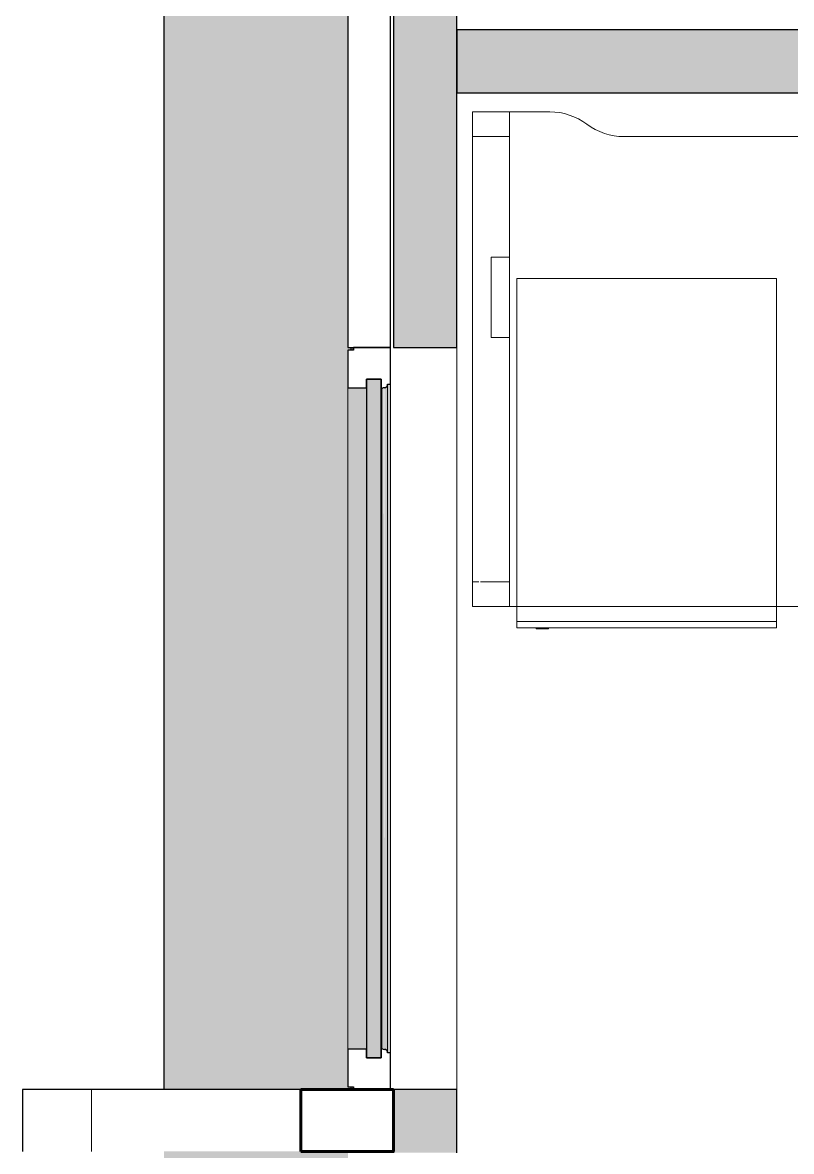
# Model space of a CAD drawing. Header units: millimetres. Extents: x 79795 to 317870, y -36033 to 97293.
# Drawn here: x 156161 to 157404, y 18843 to 20669 of the extents above; entities that cross this region are included whole.
import ezdxf

# ---------------------------------------------------------------- set-up
doc = ezdxf.new("R2010")
doc.units = ezdxf.units.MM
doc.header["$MEASUREMENT"] = 0
for name, color, linetype, lineweight in [('CSM-STL-XX-ZZ-M3-A-XXXX-00001_detached _19_04_21__rvt-1-Level 4$0$A-GLAZ', 7, 'CONTINUOUS', 9), ('CSM-STL-XX-ZZ-M3-A-XXXX-00001_detached _19_04_21__rvt-1-Level 4$0$A-WALL-PATT', 7, 'CONTINUOUS', 9), ('CSM-STL-XX-ZZ-M3-A-XXXX-00001_detached _19_04_21__rvt-1-Level 4$0$I-WALL', 7, 'CONTINUOUS', 9), ('CSM-STL-XX-ZZ-M3-A-XXXX-00001_detached _19_04_21__rvt-1-Level 4$0$S-COLS-SYMB', 171, 'CONTINUOUS', 70), ('I-FURN', 8, 'CONTINUOUS', 9)]:
    doc.layers.add(name, color=color, linetype=linetype, lineweight=lineweight)

msp = doc.modelspace()

# ---------------------------------------------------------------- hatches: boundary and pattern name
at = {"layer": 'CSM-STL-XX-ZZ-M3-A-XXXX-00001_detached _19_04_21__rvt-1-Level 4$0$A-GLAZ'}
h = msp.add_hatch(color=256, dxfattribs=at)
h.paths.add_polyline_path([(156389.5, 16190.3), (156404.8, 16190.3), (156404.8, 16290.3), (156691.5, 16290.3), (156691.5, 16294.6), (156686.8, 16294.6), (156686.8, 17486), (156691.5, 17486), (156691.5, 17490.3), (156686.8, 17490.3), (156686.8, 18843.3), (156389.5, 18843.3), (156389.5, 16290.3)], flags=0)
h.paths.add_polyline_path([(156389.5, 18943.3), (156691.5, 18943.3), (156691.5, 18947.6), (156686.8, 18947.6), (156686.8, 20139), (156691.5, 20139), (156691.5, 20143.3), (156686.8, 20143.3), (156686.8, 21496.3), (156389.5, 21496.3), (156389.5, 18947.6)], flags=0)
h.paths.add_polyline_path([(156684.1, 21596.3), (156691.5, 21596.3), (156691.5, 21600.6), (156686.8, 21600.6), (156686.8, 22792), (156691.5, 22792), (156691.5, 22796.3), (156686.8, 22796.3), (156686.8, 24149.3), (156389.5, 24149.3), (156389.5, 21596.3)], flags=0)
h.paths.add_polyline_path([(156389.5, 24249.3), (156691.5, 24249.3), (156691.5, 24253.6), (156686.8, 24253.6), (156686.8, 25445), (156691.5, 25445), (156691.5, 25449.3), (156404.8, 25449.3), (156404.8, 25549.3), (156389.5, 25549.3), (156389.5, 24253.6)], flags=0)
h = msp.add_hatch(color=256, dxfattribs=at)
h.paths.add_polyline_path([(156691.5, 16290.3), (156693.6, 16290.3), (156693.6, 16294.6), (156691.5, 16294.6)], flags=0)
h.paths.add_polyline_path([(156693.6, 17486), (156693.6, 17490.3), (156691.5, 17490.3), (156691.5, 17486)], flags=0)
h.paths.add_polyline_path([(156693.6, 18943.3), (156693.6, 18947.6), (156691.5, 18947.6), (156691.5, 18943.3)], flags=0)
h.paths.add_polyline_path([(156691.5, 20139), (156693.6, 20139), (156693.6, 20143.3), (156691.5, 20143.3)], flags=0)
h.paths.add_polyline_path([(156691.5, 21596.3), (156693.6, 21596.3), (156693.6, 21600.6), (156691.5, 21600.6)], flags=0)
h.paths.add_polyline_path([(156691.5, 22792), (156693.6, 22792), (156693.6, 22796.3), (156691.5, 22796.3)], flags=0)
h.paths.add_polyline_path([(156691.5, 24249.3), (156693.6, 24249.3), (156693.6, 24253.6), (156691.5, 24253.6)], flags=0)
h.paths.add_polyline_path([(156691.5, 25445), (156693.6, 25445), (156693.6, 25449.3), (156691.5, 25449.3)], flags=0)
h = msp.add_hatch(color=256, dxfattribs=at)
h.paths.add_polyline_path([(156750.7, 16349.5), (156750.2, 16352.4), (156750.2, 16350.7)], flags=0)
h.paths.add_polyline_path([(156749, 17426.7), (156750.7, 17429.6), (156749.6, 17428.3), (156749.1, 17427.1)], flags=0)
h.paths.add_polyline_path([(156750.7, 19002.5), (156750.2, 19005.4), (156750.2, 19003.7)], flags=0)
h.paths.add_polyline_path([(156749, 20079.7), (156750.7, 20082.6), (156749.6, 20081.3), (156749.1, 20080.1)], flags=0)
h.paths.add_polyline_path([(156750.7, 21655.5), (156750.2, 21658.4), (156750.2, 21656.7)], flags=0)
h.paths.add_polyline_path([(156749, 22732.7), (156750.7, 22735.6), (156749.6, 22734.3), (156749.1, 22733.1)], flags=0)
h.paths.add_polyline_path([(156750.7, 24308.5), (156750.2, 24311.4), (156750.2, 24309.7)], flags=0)
h.paths.add_polyline_path([(156749, 25385.7), (156750.7, 25388.6), (156749.6, 25387.3), (156749.1, 25386.1)], flags=0)
h = msp.add_hatch(color=256, dxfattribs=at)
h.paths.add_polyline_path([(156389.4, 16190.3), (156389.5, 16190.3), (156389.4, 16642.7)], flags=0)
h.paths.add_polyline_path([(156389.4, 18943.3), (156389.5, 18943.3), (156389.4, 19246.9)], flags=0)
h.paths.add_polyline_path([(156389.4, 21596.3), (156389.5, 21596.3), (156389.4, 21851.2)], flags=0)
h.paths.add_polyline_path([(156389.4, 24249.3), (156389.5, 24249.3), (156389.4, 25323.5)], flags=0)
for points in [[(156740.7, 18994.5), (156740.7, 20092.1), (156716.8, 20092.1), (156716.8, 18994.5)], [(156750.7, 19004.1), (156750.2, 20081.3), (156747.1, 20078.6), (156745.8, 20077.9), (156745.8, 19008.3), (156749.5, 19006.5), (156750.2, 19005.4)], [(156755.7, 19002.5), (156755.7, 20084.1), (156750.7, 20084.1), (156750.7, 19002.5)], [(156716.8, 19008.5), (156716.8, 20078.1), (156686.8, 20078.1), (156686.8, 19008.5)], [(156745.8, 19008.3), (156744.7, 20078.1), (156741.8, 20076.9), (156741.8, 19009.8), (156744.7, 19008.5)]]:
    msp.add_hatch(color=256, dxfattribs=at).paths.add_polyline_path(points, flags=0)
h = msp.add_hatch(dxfattribs=at)
h.set_pattern_fill('FP_4', color=256, angle=90, style=0, pattern_type=2)
h.set_pattern_definition([(2e-15, (147271.8, -12772.7), (-1e-13, 500), []), (90, (147271.8, -12772.7), (-500, -1e-13), [])])
h.paths.add_polyline_path([(156760.8, 18843.3), (156760.8, 18943.3), (156160.8, 18943.3), (156160.8, 18843.3)], flags=0)
at = {"layer": 'CSM-STL-XX-ZZ-M3-A-XXXX-00001_detached _19_04_21__rvt-1-Level 4$0$A-WALL-PATT'}
for points in [[(156862.8, 20245.3), (156862.8, 21494.3), (156760.8, 21494.3), (156760.8, 20245.3), (156793.2, 20245.3)], [(161148.8, 20555.3), (161148.8, 20657.3), (161017.7, 20657.3), (161017.7, 20620.3), (158617.7, 20620.3), (158617.7, 20657.3), (156862.8, 20657.3), (156862.8, 20555.3), (161017.7, 20555.3)], [(156760.8, 20143.3), (156862.8, 20143.3), (156862.8, 20245.3), (156760.8, 20245.3)], [(156760.8, 18841.3), (156862.8, 18841.3), (156862.8, 18943.3), (156760.8, 18943.3)]]:
    msp.add_hatch(color=256, dxfattribs=at).paths.add_polyline_path(points, flags=0)

# ---------------------------------------------------------------- linework, layer by layer
at = {"layer": 'CSM-STL-XX-ZZ-M3-A-XXXX-00001_detached _19_04_21__rvt-1-Level 4$0$A-GLAZ'}
for p, q in [((156389.4, 21496.3), (156389.4, 18943.3)), ((156389.5, 21496.3), (156389.5, 18943.3)), ((156691.5, 20143.3), (156691.5, 20139)), ((156693.6, 20143.3), (156693.6, 20139)), ((156750.7, 20084.1), (156750.7, 20082.6)), ((156750.7, 20082.6), (156750.7, 19004.1)), ((156755.7, 19002.5), (156755.7, 20084.1)), ((156686.8, 20078.1), (156686.8, 19008.5)), ((156741.8, 20076.9), (156741.8, 19009.8)), ((156750.7, 19004.1), (156750.7, 19002.5)), ((156691.5, 18947.6), (156691.5, 18943.3)), ((156693.6, 18947.6), (156693.6, 18943.3))]:
    msp.add_line(p, q, dxfattribs=at)
at = {"layer": 'CSM-STL-XX-ZZ-M3-A-XXXX-00001_detached _19_04_21__rvt-1-Level 4$0$A-GLAZ', "lineweight": 30}
for p, q in [((156686.8, 21496.3), (156686.8, 20143.3)), ((156755.7, 20143.3), (156755.7, 21496.3)), ((156686.8, 20143.3), (156755.7, 20143.3)), ((156695.8, 20139), (156686.8, 20139)), ((156686.8, 20139), (156686.8, 20078.1)), ((156755.7, 20143.3), (156695.8, 20143.3)), ((156695.8, 20143.3), (156695.8, 20139)), ((156755.7, 20084.1), (156755.7, 20143.3)), ((156740.7, 20092.1), (156716.8, 20092.1)), ((156716.8, 20092.1), (156716.8, 18994.5)), ((156716.8, 20078.1), (156716.8, 20092.1)), ((156716.8, 20092.1), (156740.7, 20092.1)), ((156740.7, 18994.5), (156740.7, 20092.1)), ((156740.7, 20092.1), (156740.7, 20076.9)), ((156750.7, 20084.1), (156755.7, 20084.1)), ((156750.7, 20082.6), (156750.7, 20084.1)), ((156686.8, 20078.1), (156716.8, 20078.1)), ((156740.7, 20076.9), (156741.8, 20076.9)), ((156716.8, 19008.5), (156686.8, 19008.5)), ((156686.8, 19008.5), (156686.8, 18947.6)), ((156716.8, 18994.5), (156716.8, 19008.5)), ((156741.8, 19009.8), (156740.7, 19009.8)), ((156740.7, 19009.8), (156740.7, 18994.5)), ((156750.7, 19002.5), (156750.7, 19004.1)), ((156716.8, 18994.5), (156740.7, 18994.5)), ((156740.7, 18994.5), (156716.8, 18994.5)), ((156755.7, 19002.5), (156750.7, 19002.5)), ((156755.7, 18943.3), (156755.7, 19002.5)), ((156160.8, 18943.3), (156160.8, 18843.3)), ((156760.8, 18943.3), (156160.8, 18943.3)), ((156686.8, 18947.6), (156695.8, 18947.6)), ((156695.8, 18947.6), (156695.8, 18943.3)), ((156695.8, 18943.3), (156755.7, 18943.3))]:
    msp.add_line(p, q, dxfattribs=at)
for centre, radius, start, end in [((156745.5, 20083.7), 5.36, 273.4261, 348.0476), ((156746.2, 20071), 7.4, 93.4261, 126.5739), ((156746.2, 19015.7), 7.4, 233.4261, 266.5739), ((156745.5, 19003), 5.36, 11.9524, 86.5739)]:
    msp.add_arc(centre, radius, start, end, dxfattribs=at)
at = {"layer": 'CSM-STL-XX-ZZ-M3-A-XXXX-00001_detached _19_04_21__rvt-1-Level 4$0$A-GLAZ'}
for points, knots in [([(156749.5, 20080.1), (156749.6, 20080.3), (156749.9, 20080.7), (156750.4, 20081.5), (156750.6, 20082.1), (156750.7, 20082.6)], [-0.4, -0.4, -0.4, -0.4, -0.3, -0.2, 0, 0, 0, 0]), ([(156745.8, 20078.3), (156746.2, 20078.4), (156746.9, 20078.5), (156747.8, 20078.8), (156748.2, 20079.1), (156748.4, 20079.2)], [-1, -1, -1, -1, -0.8, -0.7, -0.6, -0.6, -0.6, -0.6]), ([(156748.4, 19007.4), (156748.2, 19007.6), (156747.8, 19007.8), (156746.9, 19008.2), (156746.2, 19008.3), (156745.8, 19008.3)], [0.6, 0.6, 0.6, 0.6, 0.7, 0.8, 1, 1, 1, 1]), ([(156750.7, 19004.1), (156750.6, 19004.5), (156750.4, 19005.2), (156749.9, 19006), (156749.6, 19006.4), (156749.5, 19006.5)], [0, 0, 0, 0, 0.2, 0.3, 0.4, 0.4, 0.4, 0.4])]:
    msp.add_open_spline(points, degree=3, knots=knots, dxfattribs=at)
for points in [[(156741.8, 20076.9), (156742.2, 20077.2), (156742.6, 20077.4), (156743, 20077.6)], [(156743, 19009), (156742.6, 19009.2), (156742.2, 19009.5), (156741.8, 19009.8)]]:
    msp.add_open_spline(points, degree=3, dxfattribs=at)
at = {"layer": 'CSM-STL-XX-ZZ-M3-A-XXXX-00001_detached _19_04_21__rvt-1-Level 4$0$I-WALL', "lineweight": 30}
for p, q in [((156760.8, 21494.3), (156760.8, 20245.3)), ((156862.8, 20245.3), (156862.8, 21494.3)), ((158617.7, 20657.3), (156862.8, 20657.3)), ((156862.8, 20657.3), (156862.8, 20555.3)), ((156862.8, 20555.3), (161148.8, 20555.3)), ((156760.8, 20245.3), (156760.8, 20143.3)), ((156862.8, 20143.3), (156862.8, 20245.3)), ((156760.8, 20143.3), (156862.8, 20143.3)), ((156862.8, 18943.3), (156760.8, 18943.3)), ((156760.8, 18943.3), (156760.8, 18841.3)), ((156862.8, 18841.3), (156862.8, 18943.3))]:
    msp.add_line(p, q, dxfattribs=at)
at = {"layer": 'CSM-STL-XX-ZZ-M3-A-XXXX-00001_detached _19_04_21__rvt-1-Level 4$0$I-WALL'}
msp.add_line((156862.8, 20143.3), (156862.8, 18943.3), dxfattribs=at)
at = {"layer": 'CSM-STL-XX-ZZ-M3-A-XXXX-00001_detached _19_04_21__rvt-1-Level 4$0$S-COLS-SYMB', "lineweight": 60}
for p, q in [((156610.8, 18943.3), (156610.8, 18843.3)), ((156610.8, 18943.3), (156760.8, 18943.3)), ((156760.8, 18943.3), (156760.8, 18843.3)), ((156610.8, 18843.3), (156760.8, 18843.3))]:
    msp.add_line(p, q, dxfattribs=at)
at = {"layer": 'I-FURN'}
for p, q in [((156888.2, 20524.5), (156888.2, 20484.5)), ((156888.2, 19724.5), (156888.2, 20524.5)), ((156888.2, 20524.5), (156948.2, 20524.5)), ((156888.2, 20524.5), (156948.2, 20524.5)), ((157013.2, 20524.5), (156888.2, 20524.5)), ((156888.2, 20524.5), (156888.2, 19724.5)), ((156888.2, 19724.5), (156888.2, 20524.5)), ((156888.2, 20524.5), (157013.2, 20524.5)), ((156948.2, 20484.5), (156948.2, 20524.5)), ((156948.2, 20524.5), (156948.2, 20289.5)), ((156888.2, 20484.5), (156888.2, 19764.5)), ((156888.2, 20484.5), (156948.2, 20484.5)), ((156888.2, 20484.5), (156948.2, 20484.5)), ((156948.2, 19764.5), (156948.2, 20484.5)), ((157965.5, 20484.5), (157133.2, 20484.5)), ((157133.2, 20484.5), (157965.5, 20484.5)), ((156918.2, 20159.5), (156918.2, 20289.5)), ((156918.2, 20289.5), (156948.2, 20289.5)), ((156918.2, 20289.5), (156948.2, 20289.5)), ((156918.2, 20289.5), (156918.2, 20159.5)), ((156948.2, 20289.5), (156948.2, 20159.5)), ((157379.7, 20255.2), (156959.7, 20255.2)), ((156959.7, 20255.2), (156959.7, 19724.5)), ((157379.7, 19724.5), (157379.7, 20255.2)), ((156948.2, 20159.5), (156918.2, 20159.5)), ((156918.2, 20159.5), (156948.2, 20159.5)), ((156948.2, 20159.5), (156948.2, 19724.5)), ((156888.2, 19764.5), (156888.2, 19724.5)), ((156888.2, 19764.5), (156898.7, 19764.5)), ((156888.2, 19764.5), (156898.7, 19764.5)), ((156901.1, 19764.5), (156948.2, 19764.5)), ((156901.1, 19764.5), (156948.2, 19764.5)), ((156948.2, 19724.5), (156948.2, 19764.5)), ((156948.2, 19724.5), (156888.2, 19724.5)), ((156888.2, 19724.5), (156948.2, 19724.5)), ((156888.2, 19724.5), (158488.2, 19724.5)), ((158488.2, 19724.5), (156888.2, 19724.5)), ((156959.7, 19724.5), (156959.7, 19700.2)), ((157379.7, 19700.2), (157379.7, 19724.5)), ((156959.7, 19700.2), (156959.7, 19690.2)), ((157379.7, 19700.2), (156959.7, 19700.2)), ((156959.7, 19700.2), (157379.7, 19700.2)), ((157379.7, 19690.2), (157379.7, 19700.2)), ((156959.7, 19690.2), (157379.7, 19690.2)), ((156991.3, 19690.2), (156991.3, 19688.2)), ((157011.3, 19688.2), (156991.3, 19688.2)), ((156991.3, 19688.2), (157011.3, 19688.2)), ((157011.3, 19688.2), (157011.3, 19690.2))]:
    msp.add_line(p, q, dxfattribs=at)
for centre, start, end in [((157013.2, 20424.5), 53.1301, 90), ((157013.2, 20424.5), 53.1301, 90), ((157133.2, 20584.5), 233.1301, 270), ((157133.2, 20584.5), 233.1301, 270)]:
    msp.add_arc(centre, 100, start, end, dxfattribs=at)

doc.saveas('drawing.dxf')
